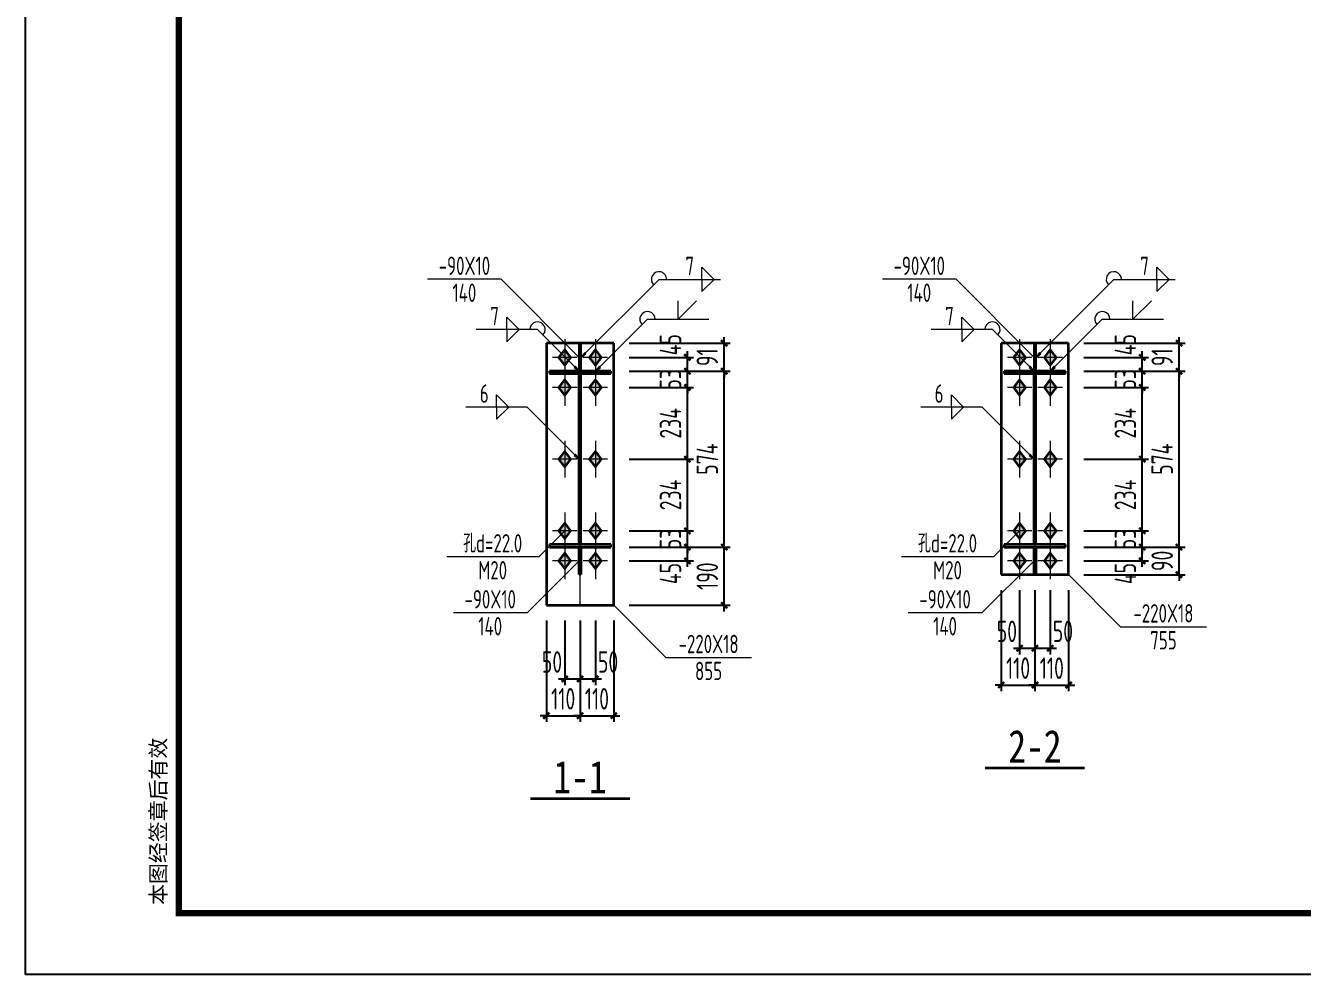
# Model space of a CAD drawing. Extents: x 899043 to 2598688, y -137197 to 211789.
# Drawn here: x 2015292 to 2046530, y 3985 to 27205 of the extents above; entities that cross this region are included whole.
import ezdxf
from ezdxf.enums import TextEntityAlignment as Align

# ---------------------------------------------------------------- set-up
doc = ezdxf.new("R2010")
doc.units = 0
doc.header["$LTSCALE"] = 1500
doc.header["$MEASUREMENT"] = 0
doc.linetypes.add('线型6', pattern=[8.75, 5, -1.25, 1.25, -1.25])
doc.layers.add('00-tk', color=151, linetype='Continuous')
doc.layers.add('PUB_TEXT', color=7, linetype='Continuous')
for name, color, linetype, lineweight in [('10', 7, 'Continuous', 35), ('20', 2, 'Continuous', 35), ('尺寸标注', 9, 'Continuous', 18), ('焊缝标注', 9, 'Continuous', 18), ('螺栓孔标注', 9, 'Continuous', 18), ('钢板标注', 9, 'Continuous', 18)]:
    doc.layers.add(name, color=color, linetype=linetype, lineweight=lineweight)
doc.styles.add('DS6HT', font='simhei.ttf', dxfattribs={"width": 0.8})
doc.styles.add('TSSD_Dimension', font='Tssdeng.shx', dxfattribs={"width": 0.7, "bigfont": 'hztxt.shx'})
doc.styles.add('仿宋体', font='', dxfattribs={"width": 0.8})
doc.styles.get('仿宋体').set_extended_font_data('SimSun')
doc.dimstyles.new('TSSD_150_150', dxfattribs={"dimtxt": 525, "dimasz": 150, "dimexe": 150, "dimexo": 375, "dimgap": 150, "dimtad": 1, "dimdec": 0, "dimzin": 0, "dimdsep": 46, "dimtxsty": 'TSSD_Dimension', "dimblk": 'ARCHTICK', "dimblk1": 'ARCHTICK', "dimblk2": 'ARCHTICK', "dimcen": 0, "dimdle": 150, "dimclrt": 7, "dimadec": 0, "dimazin": 0, "dimtfac": 1, "dimtdec": 0, "dimtix": 1, "dimtmove": 2, "dimatfit": 3, "dimfxl": 0, "dimtolj": 1, "dimtzin": 0, "dimarcsym": 0})

# ---------------------------------------------------------------- blocks, each defined once
blk = doc.blocks.new('_ArchTick')
at = {"color": 0, "linetype": 'ByBlock', "const_width": 0.4}
blk.add_lwpolyline([(-0.5, -0.5), (0.5, 0.5)], dxfattribs=at)
blk = doc.blocks.new('*D672')
at = {"layer": 'Defpoints', "color": 0, "linetype": 'Continuous'}
for p in [(2029683, 19085), (2031483, 19085), (2029683, 18747)]:
    blk.add_point(p, dxfattribs=at)
at = {"layer": '尺寸标注', "color": 0, "linetype": 'Continuous', "lineweight": -2}
for p, q in [((2030058, 19085), (2031633, 19085)), ((2031483, 18597), (2031483, 19235)), ((2030058, 18747), (2031633, 18747))]:
    blk.add_line(p, q, dxfattribs=at)
at = {"layer": '尺寸标注', "color": 0, "linetype": 'Continuous', "lineweight": -2, "xscale": 150, "yscale": 150, "zscale": 150}
for p, rotation in [((2031483, 19085), 90), ((2031483, 18747), 270)]:
    blk.add_blockref('_ArchTick', p, dxfattribs=dict(at, rotation=rotation))
at = {"layer": '尺寸标注', "color": 7, "linetype": 'Continuous', "lineweight": 18, "insert": (2031070, 19395), "char_height": 525, "attachment_point": 5, "rotation": 90, "style": 'TSSD_Dimension'}
blk.add_mtext('\\A1;45', dxfattribs=at)
blk = doc.blocks.new('*D673')
at = {"layer": 'Defpoints', "color": 0, "linetype": 'Continuous'}
for p in [(2029683, 18747), (2031483, 18747), (2029683, 18350)]:
    blk.add_point(p, dxfattribs=at)
at = {"layer": '尺寸标注', "color": 0, "linetype": 'Continuous', "lineweight": -2}
for p, q in [((2030058, 18747), (2031633, 18747)), ((2031483, 18747), (2031483, 18897)), ((2031483, 18350), (2031483, 18747)), ((2030058, 18350), (2031633, 18350)), ((2031483, 18350), (2031483, 18200))]:
    blk.add_line(p, q, dxfattribs=at)
at = {"layer": '尺寸标注', "color": 0, "linetype": 'Continuous', "lineweight": -2, "xscale": 150, "yscale": 150, "zscale": 150}
for p, rotation in [((2031483, 18747), 270), ((2031483, 18350), 90)]:
    blk.add_blockref('_ArchTick', p, dxfattribs=dict(at, rotation=rotation))
at = {"layer": '尺寸标注', "color": 7, "linetype": 'Continuous', "lineweight": 18, "insert": (2031070, 18549), "char_height": 525, "attachment_point": 5, "rotation": 90, "style": 'TSSD_Dimension'}
blk.add_mtext('\\A1;53', dxfattribs=at)
blk = doc.blocks.new('*D674')
at = {"layer": 'Defpoints', "color": 0, "linetype": 'Continuous'}
for p in [(2029683, 14443), (2031483, 14443), (2029683, 14106)]:
    blk.add_point(p, dxfattribs=at)
at = {"layer": '尺寸标注', "color": 0, "linetype": 'Continuous', "lineweight": -2}
for p, q in [((2030058, 14443), (2031633, 14443)), ((2031483, 13956), (2031483, 14593)), ((2030058, 14106), (2031633, 14106))]:
    blk.add_line(p, q, dxfattribs=at)
at = {"layer": '尺寸标注', "color": 0, "linetype": 'Continuous', "lineweight": -2, "xscale": 150, "yscale": 150, "zscale": 150}
for p, rotation in [((2031483, 14443), 90), ((2031483, 14106), 270)]:
    blk.add_blockref('_ArchTick', p, dxfattribs=dict(at, rotation=rotation))
at = {"layer": '尺寸标注', "color": 7, "linetype": 'Continuous', "lineweight": 18, "insert": (2031070, 13796), "char_height": 525, "attachment_point": 5, "rotation": 90, "style": 'TSSD_Dimension'}
blk.add_mtext('\\A1;45', dxfattribs=at)
blk = doc.blocks.new('*D675')
at = {"layer": 'Defpoints', "color": 0, "linetype": 'Continuous'}
for p in [(2029683, 14841), (2031483, 14841), (2029683, 14443)]:
    blk.add_point(p, dxfattribs=at)
at = {"layer": '尺寸标注', "color": 0, "linetype": 'Continuous', "lineweight": -2}
for p, q in [((2030058, 14841), (2031633, 14841)), ((2031483, 14841), (2031483, 14991)), ((2031483, 14443), (2031483, 14841)), ((2030058, 14443), (2031633, 14443)), ((2031483, 14443), (2031483, 14293))]:
    blk.add_line(p, q, dxfattribs=at)
at = {"layer": '尺寸标注', "color": 0, "linetype": 'Continuous', "lineweight": -2, "xscale": 150, "yscale": 150, "zscale": 150}
for p, rotation in [((2031483, 14841), 270), ((2031483, 14443), 90)]:
    blk.add_blockref('_ArchTick', p, dxfattribs=dict(at, rotation=rotation))
at = {"layer": '尺寸标注', "color": 7, "linetype": 'Continuous', "lineweight": 18, "insert": (2031070, 14642), "char_height": 525, "attachment_point": 5, "rotation": 90, "style": 'TSSD_Dimension'}
blk.add_mtext('\\A1;53', dxfattribs=at)
blk = doc.blocks.new('*D676')
at = {"layer": 'Defpoints', "color": 0, "linetype": 'Continuous'}
for p in [(2029683, 18350), (2031483, 18350), (2029683, 16595)]:
    blk.add_point(p, dxfattribs=at)
at = {"layer": '尺寸标注', "color": 0, "linetype": 'Continuous', "lineweight": -2}
for p, q in [((2031483, 16445), (2031483, 18500)), ((2030058, 18350), (2031633, 18350)), ((2030058, 16595), (2031633, 16595))]:
    blk.add_line(p, q, dxfattribs=at)
at = {"layer": '尺寸标注', "color": 0, "linetype": 'Continuous', "lineweight": -2, "xscale": 150, "yscale": 150, "zscale": 150}
for p, rotation in [((2031483, 18350), 90), ((2031483, 16595), 270)]:
    blk.add_blockref('_ArchTick', p, dxfattribs=dict(at, rotation=rotation))
at = {"layer": '尺寸标注', "color": 7, "linetype": 'Continuous', "lineweight": 18, "insert": (2031070, 17472), "char_height": 525, "attachment_point": 5, "rotation": 90, "style": 'TSSD_Dimension'}
blk.add_mtext('\\A1;234', dxfattribs=at)
blk = doc.blocks.new('*D677')
at = {"layer": 'Defpoints', "color": 0, "linetype": 'Continuous'}
for p in [(2029683, 16595), (2031483, 16595), (2029683, 14841)]:
    blk.add_point(p, dxfattribs=at)
at = {"layer": '尺寸标注', "color": 0, "linetype": 'Continuous', "lineweight": -2}
for p, q in [((2030058, 16595), (2031633, 16595)), ((2031483, 14691), (2031483, 16745)), ((2030058, 14841), (2031633, 14841))]:
    blk.add_line(p, q, dxfattribs=at)
at = {"layer": '尺寸标注', "color": 0, "linetype": 'Continuous', "lineweight": -2, "xscale": 150, "yscale": 150, "zscale": 150}
for p, rotation in [((2031483, 16595), 90), ((2031483, 14841), 270)]:
    blk.add_blockref('_ArchTick', p, dxfattribs=dict(at, rotation=rotation))
at = {"layer": '尺寸标注', "color": 7, "linetype": 'Continuous', "lineweight": 18, "insert": (2031070, 15718), "char_height": 525, "attachment_point": 5, "rotation": 90, "style": 'TSSD_Dimension'}
blk.add_mtext('\\A1;234', dxfattribs=at)
blk = doc.blocks.new('*D678')
at = {"layer": 'Defpoints', "color": 0, "linetype": 'Continuous'}
for p in [(2028483, 13018), (2028858, 13018), (2028858, 11218)]:
    blk.add_point(p, dxfattribs=at)
at = {"layer": '尺寸标注', "color": 0, "linetype": 'Continuous', "lineweight": -2}
for p, q in [((2028483, 12643), (2028483, 11068)), ((2028858, 12643), (2028858, 11068)), ((2028333, 11218), (2029008, 11218))]:
    blk.add_line(p, q, dxfattribs=at)
at = {"layer": '尺寸标注', "color": 0, "linetype": 'Continuous', "lineweight": -2, "xscale": 150, "yscale": 150, "zscale": 150, "rotation": 180}
blk.add_blockref('_ArchTick', (2028483, 11218), dxfattribs=at)
at = {"layer": '尺寸标注', "color": 0, "linetype": 'Continuous', "lineweight": -2, "xscale": 150, "yscale": 150, "zscale": 150}
blk.add_blockref('_ArchTick', (2028858, 11218), dxfattribs=at)
at = {"layer": '尺寸标注', "color": 7, "linetype": 'Continuous', "lineweight": 18, "insert": (2028172, 11631), "char_height": 525, "attachment_point": 5, "style": 'TSSD_Dimension'}
blk.add_mtext('\\A1;50', dxfattribs=at)
blk = doc.blocks.new('*D679')
at = {"layer": 'Defpoints', "color": 0, "linetype": 'Continuous'}
for p in [(2028858, 13018), (2029233, 13018), (2029233, 11218)]:
    blk.add_point(p, dxfattribs=at)
at = {"layer": '尺寸标注', "color": 0, "linetype": 'Continuous', "lineweight": -2}
for p, q in [((2028858, 12643), (2028858, 11068)), ((2029233, 12643), (2029233, 11068)), ((2028708, 11218), (2029383, 11218))]:
    blk.add_line(p, q, dxfattribs=at)
at = {"layer": '尺寸标注', "color": 0, "linetype": 'Continuous', "lineweight": -2, "xscale": 150, "yscale": 150, "zscale": 150, "rotation": 180}
blk.add_blockref('_ArchTick', (2028858, 11218), dxfattribs=at)
at = {"layer": '尺寸标注', "color": 0, "linetype": 'Continuous', "lineweight": -2, "xscale": 150, "yscale": 150, "zscale": 150}
blk.add_blockref('_ArchTick', (2029233, 11218), dxfattribs=at)
at = {"layer": '尺寸标注', "color": 7, "linetype": 'Continuous', "lineweight": 18, "insert": (2029543, 11631), "char_height": 525, "attachment_point": 5, "style": 'TSSD_Dimension'}
blk.add_mtext('\\A1;50', dxfattribs=at)
blk = doc.blocks.new('*D680')
at = {"layer": 'Defpoints', "color": 0, "linetype": 'Continuous'}
for p in [(2028033, 13018), (2028858, 13018), (2028858, 10318)]:
    blk.add_point(p, dxfattribs=at)
at = {"layer": '尺寸标注', "color": 0, "linetype": 'Continuous', "lineweight": -2}
for p, q in [((2028033, 12643), (2028033, 10168)), ((2028858, 12643), (2028858, 10168)), ((2028033, 10318), (2027883, 10318)), ((2028033, 10318), (2028858, 10318)), ((2028858, 10318), (2029008, 10318))]:
    blk.add_line(p, q, dxfattribs=at)
at = {"layer": '尺寸标注', "color": 0, "linetype": 'Continuous', "lineweight": -2, "xscale": 150, "yscale": 150, "zscale": 150}
blk.add_blockref('_ArchTick', (2028033, 10318), dxfattribs=at)
at = {"layer": '尺寸标注', "color": 0, "linetype": 'Continuous', "lineweight": -2, "xscale": 150, "yscale": 150, "zscale": 150, "rotation": 180}
blk.add_blockref('_ArchTick', (2028858, 10318), dxfattribs=at)
at = {"layer": '尺寸标注', "color": 7, "linetype": 'Continuous', "lineweight": 18, "insert": (2028445, 10731), "char_height": 525, "attachment_point": 5, "style": 'TSSD_Dimension'}
blk.add_mtext('\\A1;110', dxfattribs=at)
blk = doc.blocks.new('*D681')
at = {"layer": 'Defpoints', "color": 0, "linetype": 'Continuous'}
for p in [(2028858, 13018), (2029683, 13018), (2029683, 10318)]:
    blk.add_point(p, dxfattribs=at)
at = {"layer": '尺寸标注', "color": 0, "linetype": 'Continuous', "lineweight": -2}
for p, q in [((2028858, 12643), (2028858, 10168)), ((2029683, 12643), (2029683, 10168)), ((2028858, 10318), (2028708, 10318)), ((2028858, 10318), (2029683, 10318)), ((2029683, 10318), (2029833, 10318))]:
    blk.add_line(p, q, dxfattribs=at)
at = {"layer": '尺寸标注', "color": 0, "linetype": 'Continuous', "lineweight": -2, "xscale": 150, "yscale": 150, "zscale": 150}
blk.add_blockref('_ArchTick', (2028858, 10318), dxfattribs=at)
at = {"layer": '尺寸标注', "color": 0, "linetype": 'Continuous', "lineweight": -2, "xscale": 150, "yscale": 150, "zscale": 150, "rotation": 180}
blk.add_blockref('_ArchTick', (2029683, 10318), dxfattribs=at)
at = {"layer": '尺寸标注', "color": 7, "linetype": 'Continuous', "lineweight": 18, "insert": (2029270, 10731), "char_height": 525, "attachment_point": 5, "style": 'TSSD_Dimension'}
blk.add_mtext('\\A1;110', dxfattribs=at)
blk = doc.blocks.new('*D682')
at = {"layer": 'Defpoints', "color": 0, "linetype": 'Continuous'}
for p in [(2029683, 14443), (2032383, 14443), (2029683, 13018)]:
    blk.add_point(p, dxfattribs=at)
at = {"layer": '尺寸标注', "color": 0, "linetype": 'Continuous', "lineweight": -2}
for p, q in [((2030058, 14443), (2032533, 14443)), ((2032383, 12868), (2032383, 14593)), ((2030058, 13018), (2032533, 13018))]:
    blk.add_line(p, q, dxfattribs=at)
at = {"layer": '尺寸标注', "color": 0, "linetype": 'Continuous', "lineweight": -2, "xscale": 150, "yscale": 150, "zscale": 150}
for p, rotation in [((2032383, 14443), 90), ((2032383, 13018), 270)]:
    blk.add_blockref('_ArchTick', p, dxfattribs=dict(at, rotation=rotation))
at = {"layer": '尺寸标注', "color": 7, "linetype": 'Continuous', "lineweight": 18, "insert": (2031970, 13731), "char_height": 525, "attachment_point": 5, "rotation": 90, "style": 'TSSD_Dimension'}
blk.add_mtext('\\A1;190', dxfattribs=at)
blk = doc.blocks.new('*D683')
at = {"layer": 'Defpoints', "color": 0, "linetype": 'Continuous'}
for p in [(2029683, 18747), (2032383, 18747), (2029683, 14443)]:
    blk.add_point(p, dxfattribs=at)
at = {"layer": '尺寸标注', "color": 0, "linetype": 'Continuous', "lineweight": -2}
for p, q in [((2030058, 18747), (2032533, 18747)), ((2032383, 14293), (2032383, 18897)), ((2030058, 14443), (2032533, 14443))]:
    blk.add_line(p, q, dxfattribs=at)
at = {"layer": '尺寸标注', "color": 0, "linetype": 'Continuous', "lineweight": -2, "xscale": 150, "yscale": 150, "zscale": 150}
for p, rotation in [((2032383, 18747), 90), ((2032383, 14443), 270)]:
    blk.add_blockref('_ArchTick', p, dxfattribs=dict(at, rotation=rotation))
at = {"layer": '尺寸标注', "color": 7, "linetype": 'Continuous', "lineweight": 18, "insert": (2031970, 16595), "char_height": 525, "attachment_point": 5, "rotation": 90, "style": 'TSSD_Dimension'}
blk.add_mtext('\\A1;574', dxfattribs=at)
blk = doc.blocks.new('*D684')
at = {"layer": 'Defpoints', "color": 0, "linetype": 'Continuous'}
for p in [(2029683, 19431), (2032383, 19431), (2029683, 18747)]:
    blk.add_point(p, dxfattribs=at)
at = {"layer": '尺寸标注', "color": 0, "linetype": 'Continuous', "lineweight": -2}
for p, q in [((2030058, 19431), (2032533, 19431)), ((2032383, 19431), (2032383, 19581)), ((2032383, 18747), (2032383, 19431)), ((2030058, 18747), (2032533, 18747)), ((2032383, 18747), (2032383, 18597))]:
    blk.add_line(p, q, dxfattribs=at)
at = {"layer": '尺寸标注', "color": 0, "linetype": 'Continuous', "lineweight": -2, "xscale": 150, "yscale": 150, "zscale": 150}
for p, rotation in [((2032383, 19431), 270), ((2032383, 18747), 90)]:
    blk.add_blockref('_ArchTick', p, dxfattribs=dict(at, rotation=rotation))
at = {"layer": '尺寸标注', "color": 7, "linetype": 'Continuous', "lineweight": 18, "insert": (2031970, 19089), "char_height": 525, "attachment_point": 5, "rotation": 90, "style": 'TSSD_Dimension'}
blk.add_mtext('\\A1;91', dxfattribs=at)
blk = doc.blocks.new('*D685')
at = {"layer": 'Defpoints', "color": 0, "linetype": 'Continuous'}
for p in [(2040810, 19085), (2042610, 19085), (2040810, 18747)]:
    blk.add_point(p, dxfattribs=at)
at = {"layer": '尺寸标注', "color": 0, "linetype": 'Continuous', "lineweight": -2}
for p, q in [((2041185, 19085), (2042760, 19085)), ((2042610, 18597), (2042610, 19235)), ((2041185, 18747), (2042760, 18747))]:
    blk.add_line(p, q, dxfattribs=at)
at = {"layer": '尺寸标注', "color": 0, "linetype": 'Continuous', "lineweight": -2, "xscale": 150, "yscale": 150, "zscale": 150}
for p, rotation in [((2042610, 19085), 90), ((2042610, 18747), 270)]:
    blk.add_blockref('_ArchTick', p, dxfattribs=dict(at, rotation=rotation))
at = {"layer": '尺寸标注', "color": 7, "linetype": 'Continuous', "lineweight": 18, "insert": (2042198, 19395), "char_height": 525, "attachment_point": 5, "rotation": 90, "style": 'TSSD_Dimension'}
blk.add_mtext('\\A1;45', dxfattribs=at)
blk = doc.blocks.new('*D686')
at = {"layer": 'Defpoints', "color": 0, "linetype": 'Continuous'}
for p in [(2040810, 18747), (2042610, 18747), (2040810, 18350)]:
    blk.add_point(p, dxfattribs=at)
at = {"layer": '尺寸标注', "color": 0, "linetype": 'Continuous', "lineweight": -2}
for p, q in [((2041185, 18747), (2042760, 18747)), ((2042610, 18747), (2042610, 18897)), ((2042610, 18350), (2042610, 18747)), ((2041185, 18350), (2042760, 18350)), ((2042610, 18350), (2042610, 18200))]:
    blk.add_line(p, q, dxfattribs=at)
at = {"layer": '尺寸标注', "color": 0, "linetype": 'Continuous', "lineweight": -2, "xscale": 150, "yscale": 150, "zscale": 150}
for p, rotation in [((2042610, 18747), 270), ((2042610, 18350), 90)]:
    blk.add_blockref('_ArchTick', p, dxfattribs=dict(at, rotation=rotation))
at = {"layer": '尺寸标注', "color": 7, "linetype": 'Continuous', "lineweight": 18, "insert": (2042198, 18549), "char_height": 525, "attachment_point": 5, "rotation": 90, "style": 'TSSD_Dimension'}
blk.add_mtext('\\A1;53', dxfattribs=at)
blk = doc.blocks.new('*D687')
at = {"layer": 'Defpoints', "color": 0, "linetype": 'Continuous'}
for p in [(2040810, 14443), (2042610, 14443), (2040810, 14106)]:
    blk.add_point(p, dxfattribs=at)
at = {"layer": '尺寸标注', "color": 0, "linetype": 'Continuous', "lineweight": -2}
for p, q in [((2041185, 14443), (2042760, 14443)), ((2042610, 13956), (2042610, 14593)), ((2041185, 14106), (2042760, 14106))]:
    blk.add_line(p, q, dxfattribs=at)
at = {"layer": '尺寸标注', "color": 0, "linetype": 'Continuous', "lineweight": -2, "xscale": 150, "yscale": 150, "zscale": 150}
for p, rotation in [((2042610, 14443), 90), ((2042610, 14106), 270)]:
    blk.add_blockref('_ArchTick', p, dxfattribs=dict(at, rotation=rotation))
at = {"layer": '尺寸标注', "color": 7, "linetype": 'Continuous', "lineweight": 18, "insert": (2042198, 13796), "char_height": 525, "attachment_point": 5, "rotation": 90, "style": 'TSSD_Dimension'}
blk.add_mtext('\\A1;45', dxfattribs=at)
blk = doc.blocks.new('*D688')
at = {"layer": 'Defpoints', "color": 0, "linetype": 'Continuous'}
for p in [(2040810, 14841), (2042610, 14841), (2040810, 14443)]:
    blk.add_point(p, dxfattribs=at)
at = {"layer": '尺寸标注', "color": 0, "linetype": 'Continuous', "lineweight": -2}
for p, q in [((2041185, 14841), (2042760, 14841)), ((2042610, 14841), (2042610, 14991)), ((2042610, 14443), (2042610, 14841)), ((2041185, 14443), (2042760, 14443)), ((2042610, 14443), (2042610, 14293))]:
    blk.add_line(p, q, dxfattribs=at)
at = {"layer": '尺寸标注', "color": 0, "linetype": 'Continuous', "lineweight": -2, "xscale": 150, "yscale": 150, "zscale": 150}
for p, rotation in [((2042610, 14841), 270), ((2042610, 14443), 90)]:
    blk.add_blockref('_ArchTick', p, dxfattribs=dict(at, rotation=rotation))
at = {"layer": '尺寸标注', "color": 7, "linetype": 'Continuous', "lineweight": 18, "insert": (2042198, 14642), "char_height": 525, "attachment_point": 5, "rotation": 90, "style": 'TSSD_Dimension'}
blk.add_mtext('\\A1;53', dxfattribs=at)
blk = doc.blocks.new('*D689')
at = {"layer": 'Defpoints', "color": 0, "linetype": 'Continuous'}
for p in [(2040810, 18350), (2042610, 18350), (2040810, 16595)]:
    blk.add_point(p, dxfattribs=at)
at = {"layer": '尺寸标注', "color": 0, "linetype": 'Continuous', "lineweight": -2}
for p, q in [((2042610, 16445), (2042610, 18500)), ((2041185, 18350), (2042760, 18350)), ((2041185, 16595), (2042760, 16595))]:
    blk.add_line(p, q, dxfattribs=at)
at = {"layer": '尺寸标注', "color": 0, "linetype": 'Continuous', "lineweight": -2, "xscale": 150, "yscale": 150, "zscale": 150}
for p, rotation in [((2042610, 18350), 90), ((2042610, 16595), 270)]:
    blk.add_blockref('_ArchTick', p, dxfattribs=dict(at, rotation=rotation))
at = {"layer": '尺寸标注', "color": 7, "linetype": 'Continuous', "lineweight": 18, "insert": (2042198, 17472), "char_height": 525, "attachment_point": 5, "rotation": 90, "style": 'TSSD_Dimension'}
blk.add_mtext('\\A1;234', dxfattribs=at)
blk = doc.blocks.new('*D690')
at = {"layer": 'Defpoints', "color": 0, "linetype": 'Continuous'}
for p in [(2040810, 16595), (2042610, 16595), (2040810, 14841)]:
    blk.add_point(p, dxfattribs=at)
at = {"layer": '尺寸标注', "color": 0, "linetype": 'Continuous', "lineweight": -2}
for p, q in [((2041185, 16595), (2042760, 16595)), ((2042610, 14691), (2042610, 16745)), ((2041185, 14841), (2042760, 14841))]:
    blk.add_line(p, q, dxfattribs=at)
at = {"layer": '尺寸标注', "color": 0, "linetype": 'Continuous', "lineweight": -2, "xscale": 150, "yscale": 150, "zscale": 150}
for p, rotation in [((2042610, 16595), 90), ((2042610, 14841), 270)]:
    blk.add_blockref('_ArchTick', p, dxfattribs=dict(at, rotation=rotation))
at = {"layer": '尺寸标注', "color": 7, "linetype": 'Continuous', "lineweight": 18, "insert": (2042198, 15718), "char_height": 525, "attachment_point": 5, "rotation": 90, "style": 'TSSD_Dimension'}
blk.add_mtext('\\A1;234', dxfattribs=at)
blk = doc.blocks.new('*D691')
at = {"layer": 'Defpoints', "color": 0, "linetype": 'Continuous'}
for p in [(2039610, 13768), (2039985, 13768), (2039985, 11968)]:
    blk.add_point(p, dxfattribs=at)
at = {"layer": '尺寸标注', "color": 0, "linetype": 'Continuous', "lineweight": -2}
for p, q in [((2039610, 13393), (2039610, 11818)), ((2039985, 13393), (2039985, 11818)), ((2039460, 11968), (2040135, 11968))]:
    blk.add_line(p, q, dxfattribs=at)
at = {"layer": '尺寸标注', "color": 0, "linetype": 'Continuous', "lineweight": -2, "xscale": 150, "yscale": 150, "zscale": 150, "rotation": 180}
blk.add_blockref('_ArchTick', (2039610, 11968), dxfattribs=at)
at = {"layer": '尺寸标注', "color": 0, "linetype": 'Continuous', "lineweight": -2, "xscale": 150, "yscale": 150, "zscale": 150}
blk.add_blockref('_ArchTick', (2039985, 11968), dxfattribs=at)
at = {"layer": '尺寸标注', "color": 7, "linetype": 'Continuous', "lineweight": 18, "insert": (2039300, 12381), "char_height": 525, "attachment_point": 5, "style": 'TSSD_Dimension'}
blk.add_mtext('\\A1;50', dxfattribs=at)
blk = doc.blocks.new('*D692')
at = {"layer": 'Defpoints', "color": 0, "linetype": 'Continuous'}
for p in [(2039985, 13768), (2040360, 13768), (2040360, 11968)]:
    blk.add_point(p, dxfattribs=at)
at = {"layer": '尺寸标注', "color": 0, "linetype": 'Continuous', "lineweight": -2}
for p, q in [((2039985, 13393), (2039985, 11818)), ((2040360, 13393), (2040360, 11818)), ((2039835, 11968), (2040510, 11968))]:
    blk.add_line(p, q, dxfattribs=at)
at = {"layer": '尺寸标注', "color": 0, "linetype": 'Continuous', "lineweight": -2, "xscale": 150, "yscale": 150, "zscale": 150, "rotation": 180}
blk.add_blockref('_ArchTick', (2039985, 11968), dxfattribs=at)
at = {"layer": '尺寸标注', "color": 0, "linetype": 'Continuous', "lineweight": -2, "xscale": 150, "yscale": 150, "zscale": 150}
blk.add_blockref('_ArchTick', (2040360, 11968), dxfattribs=at)
at = {"layer": '尺寸标注', "color": 7, "linetype": 'Continuous', "lineweight": 18, "insert": (2040670, 12381), "char_height": 525, "attachment_point": 5, "style": 'TSSD_Dimension'}
blk.add_mtext('\\A1;50', dxfattribs=at)
blk = doc.blocks.new('*D693')
at = {"layer": 'Defpoints', "color": 0, "linetype": 'Continuous'}
for p in [(2039160, 13768), (2039985, 13768), (2039985, 11068)]:
    blk.add_point(p, dxfattribs=at)
at = {"layer": '尺寸标注', "color": 0, "linetype": 'Continuous', "lineweight": -2}
for p, q in [((2039160, 13393), (2039160, 10918)), ((2039985, 13393), (2039985, 10918)), ((2039160, 11068), (2039010, 11068)), ((2039160, 11068), (2039985, 11068)), ((2039985, 11068), (2040135, 11068))]:
    blk.add_line(p, q, dxfattribs=at)
at = {"layer": '尺寸标注', "color": 0, "linetype": 'Continuous', "lineweight": -2, "xscale": 150, "yscale": 150, "zscale": 150}
blk.add_blockref('_ArchTick', (2039160, 11068), dxfattribs=at)
at = {"layer": '尺寸标注', "color": 0, "linetype": 'Continuous', "lineweight": -2, "xscale": 150, "yscale": 150, "zscale": 150, "rotation": 180}
blk.add_blockref('_ArchTick', (2039985, 11068), dxfattribs=at)
at = {"layer": '尺寸标注', "color": 7, "linetype": 'Continuous', "lineweight": 18, "insert": (2039573, 11481), "char_height": 525, "attachment_point": 5, "style": 'TSSD_Dimension'}
blk.add_mtext('\\A1;110', dxfattribs=at)
blk = doc.blocks.new('*D694')
at = {"layer": 'Defpoints', "color": 0, "linetype": 'Continuous'}
for p in [(2039985, 13768), (2040810, 13768), (2040810, 11068)]:
    blk.add_point(p, dxfattribs=at)
at = {"layer": '尺寸标注', "color": 0, "linetype": 'Continuous', "lineweight": -2}
for p, q in [((2039985, 13393), (2039985, 10918)), ((2040810, 13393), (2040810, 10918)), ((2039985, 11068), (2039835, 11068)), ((2039985, 11068), (2040810, 11068)), ((2040810, 11068), (2040960, 11068))]:
    blk.add_line(p, q, dxfattribs=at)
at = {"layer": '尺寸标注', "color": 0, "linetype": 'Continuous', "lineweight": -2, "xscale": 150, "yscale": 150, "zscale": 150}
blk.add_blockref('_ArchTick', (2039985, 11068), dxfattribs=at)
at = {"layer": '尺寸标注', "color": 0, "linetype": 'Continuous', "lineweight": -2, "xscale": 150, "yscale": 150, "zscale": 150, "rotation": 180}
blk.add_blockref('_ArchTick', (2040810, 11068), dxfattribs=at)
at = {"layer": '尺寸标注', "color": 7, "linetype": 'Continuous', "lineweight": 18, "insert": (2040398, 11481), "char_height": 525, "attachment_point": 5, "style": 'TSSD_Dimension'}
blk.add_mtext('\\A1;110', dxfattribs=at)
blk = doc.blocks.new('*D695')
at = {"layer": 'Defpoints', "color": 0, "linetype": 'Continuous'}
for p in [(2040810, 14443), (2043510, 14443), (2040810, 13768)]:
    blk.add_point(p, dxfattribs=at)
at = {"layer": '尺寸标注', "color": 0, "linetype": 'Continuous', "lineweight": -2}
for p, q in [((2041185, 14443), (2043660, 14443)), ((2043510, 14443), (2043510, 14593)), ((2043510, 13768), (2043510, 14443)), ((2041185, 13768), (2043660, 13768)), ((2043510, 13768), (2043510, 13618))]:
    blk.add_line(p, q, dxfattribs=at)
at = {"layer": '尺寸标注', "color": 0, "linetype": 'Continuous', "lineweight": -2, "xscale": 150, "yscale": 150, "zscale": 150}
for p, rotation in [((2043510, 14443), 270), ((2043510, 13768), 90)]:
    blk.add_blockref('_ArchTick', p, dxfattribs=dict(at, rotation=rotation))
at = {"layer": '尺寸标注', "color": 7, "linetype": 'Continuous', "lineweight": 18, "insert": (2043098, 14106), "char_height": 525, "attachment_point": 5, "rotation": 90, "style": 'TSSD_Dimension'}
blk.add_mtext('\\A1;90', dxfattribs=at)
blk = doc.blocks.new('*D696')
at = {"layer": 'Defpoints', "color": 0, "linetype": 'Continuous'}
for p in [(2040810, 18747), (2043510, 18747), (2040810, 14443)]:
    blk.add_point(p, dxfattribs=at)
at = {"layer": '尺寸标注', "color": 0, "linetype": 'Continuous', "lineweight": -2}
for p, q in [((2041185, 18747), (2043660, 18747)), ((2043510, 14293), (2043510, 18897)), ((2041185, 14443), (2043660, 14443))]:
    blk.add_line(p, q, dxfattribs=at)
at = {"layer": '尺寸标注', "color": 0, "linetype": 'Continuous', "lineweight": -2, "xscale": 150, "yscale": 150, "zscale": 150}
for p, rotation in [((2043510, 18747), 90), ((2043510, 14443), 270)]:
    blk.add_blockref('_ArchTick', p, dxfattribs=dict(at, rotation=rotation))
at = {"layer": '尺寸标注', "color": 7, "linetype": 'Continuous', "lineweight": 18, "insert": (2043098, 16595), "char_height": 525, "attachment_point": 5, "rotation": 90, "style": 'TSSD_Dimension'}
blk.add_mtext('\\A1;574', dxfattribs=at)
blk = doc.blocks.new('*D697')
at = {"layer": 'Defpoints', "color": 0, "linetype": 'Continuous'}
for p in [(2040810, 19431), (2043510, 19431), (2040810, 18747)]:
    blk.add_point(p, dxfattribs=at)
at = {"layer": '尺寸标注', "color": 0, "linetype": 'Continuous', "lineweight": -2}
for p, q in [((2041185, 19431), (2043660, 19431)), ((2043510, 19431), (2043510, 19581)), ((2043510, 18747), (2043510, 19431)), ((2041185, 18747), (2043660, 18747)), ((2043510, 18747), (2043510, 18597))]:
    blk.add_line(p, q, dxfattribs=at)
at = {"layer": '尺寸标注', "color": 0, "linetype": 'Continuous', "lineweight": -2, "xscale": 150, "yscale": 150, "zscale": 150}
for p, rotation in [((2043510, 19431), 270), ((2043510, 18747), 90)]:
    blk.add_blockref('_ArchTick', p, dxfattribs=dict(at, rotation=rotation))
at = {"layer": '尺寸标注', "color": 7, "linetype": 'Continuous', "lineweight": 18, "insert": (2043098, 19089), "char_height": 525, "attachment_point": 5, "rotation": 90, "style": 'TSSD_Dimension'}
blk.add_mtext('\\A1;91', dxfattribs=at)
blk = doc.blocks.new('A$C16496DF1')
at = {"layer": '00-tk'}
for p, q in [((0, 0), (0, 126150)), ((3750, 1500), (3750, 124650)), ((176850, 1500), (3750, 1500))]:
    blk.add_line(p, q, dxfattribs=at)
at = {"layer": '00-tk', "linetype": 'Continuous'}
blk.add_line((178350, 0), (0, 0), dxfattribs=at)
at = {"layer": '00-tk', "const_width": 150}
blk.add_lwpolyline([(3750, 124650), (176850, 124650), (176850, 1500), (3750, 1500)], close=True, dxfattribs=at)
at = {"layer": '00-tk', "style": 'DS6HT'}
blk.add_text('本图经签章后有效', height=375, rotation=90, dxfattribs=at).set_placement((3434, 1702))

msp = doc.modelspace()

# ---------------------------------------------------------------- hatches: boundary and pattern name
at = {"layer": '10'}
for points in [[(2028482.7, 19279.8), (2028332.7, 19084.8), (2028482.7, 18889.8), (2028632.7, 19084.8)], [(2029232.7, 19279.8), (2029082.7, 19084.8), (2029232.7, 18889.8), (2029382.7, 19084.8)], [(2039610.1, 19279.8), (2039460.1, 19084.8), (2039610.1, 18889.8), (2039760.1, 19084.8)], [(2040360.1, 19279.8), (2040210.1, 19084.8), (2040360.1, 18889.8), (2040510.1, 19084.8)], [(2028482.7, 18544.8), (2028332.7, 18349.8), (2028482.7, 18154.8), (2028632.7, 18349.8)], [(2029232.7, 18544.8), (2029082.7, 18349.8), (2029232.7, 18154.8), (2029382.7, 18349.8)], [(2039610.1, 18544.8), (2039460.1, 18349.8), (2039610.1, 18154.8), (2039760.1, 18349.8)], [(2040360.1, 18544.8), (2040210.1, 18349.8), (2040360.1, 18154.8), (2040510.1, 18349.8)], [(2028482.7, 16789.8), (2028332.7, 16594.8), (2028482.7, 16399.8), (2028632.7, 16594.8)], [(2029232.7, 16789.8), (2029082.7, 16594.8), (2029232.7, 16399.8), (2029382.7, 16594.8)], [(2039610.1, 16789.8), (2039460.1, 16594.8), (2039610.1, 16399.8), (2039760.1, 16594.8)], [(2040360.1, 16789.8), (2040210.1, 16594.8), (2040360.1, 16399.8), (2040510.1, 16594.8)], [(2028482.7, 15036), (2028332.7, 14841), (2028482.7, 14646), (2028632.7, 14841)], [(2029232.7, 15036), (2029082.7, 14841), (2029232.7, 14646), (2029382.7, 14841)], [(2039610.1, 15036), (2039460.1, 14841), (2039610.1, 14646), (2039760.1, 14841)], [(2040360.1, 15036), (2040210.1, 14841), (2040360.1, 14646), (2040510.1, 14841)], [(2028482.7, 14301), (2028332.7, 14106), (2028482.7, 13911), (2028632.7, 14106)], [(2029232.7, 14301), (2029082.7, 14106), (2029232.7, 13911), (2029382.7, 14106)], [(2039610.1, 14301), (2039460.1, 14106), (2039610.1, 13911), (2039760.1, 14106)], [(2040360.1, 14301), (2040210.1, 14106), (2040360.1, 13911), (2040510.1, 14106)]]:
    msp.add_hatch(color=1, dxfattribs=at).paths.add_polyline_path(points)
at = {"layer": '焊缝标注'}
for points in [[(2028880.2, 19084.8), (2029002.2, 19174.9), (2028970.4, 19206.7)], [(2040007.6, 19084.8), (2040129.6, 19174.9), (2040097.8, 19206.7)], [(2028835.2, 18747.3), (2028745.2, 18869.3), (2028713.3, 18837.6)], [(2029232.7, 18747.3), (2029354.7, 18837.4), (2029322.9, 18869.2)], [(2039962.6, 18747.3), (2039872.6, 18869.3), (2039840.7, 18837.6)], [(2040360.1, 18747.3), (2040482.1, 18837.4), (2040450.3, 18869.2)], [(2028835.2, 16595.4), (2028745.2, 16717.4), (2028713.3, 16685.7)], [(2039962.6, 16595.4), (2039872.6, 16717.4), (2039840.7, 16685.7)]]:
    msp.add_hatch(color=256, dxfattribs=at).paths.add_polyline_path(points)

# ---------------------------------------------------------------- linework, layer by layer
at = {"layer": '10', "color": 9, "lineweight": 18, "ltscale": 2}
for p, q in [((2028482.7, 19534.8), (2028482.7, 18634.8)), ((2029232.7, 19534.8), (2029232.7, 18634.8)), ((2039610.1, 19534.8), (2039610.1, 18634.8)), ((2040360.1, 19534.8), (2040360.1, 18634.8)), ((2028782.7, 19084.8), (2028182.7, 19084.8)), ((2029532.7, 19084.8), (2028932.7, 19084.8)), ((2039910.1, 19084.8), (2039310.1, 19084.8)), ((2040660.1, 19084.8), (2040060.1, 19084.8)), ((2028482.7, 18799.8), (2028482.7, 17899.8)), ((2029232.7, 18799.8), (2029232.7, 17899.8)), ((2039610.1, 18799.8), (2039610.1, 17899.8)), ((2040360.1, 18799.8), (2040360.1, 17899.8)), ((2028782.7, 18349.8), (2028182.7, 18349.8)), ((2029532.7, 18349.8), (2028932.7, 18349.8)), ((2039910.1, 18349.8), (2039310.1, 18349.8)), ((2040660.1, 18349.8), (2040060.1, 18349.8)), ((2028482.7, 17044.8), (2028482.7, 16144.8)), ((2029232.7, 17044.8), (2029232.7, 16144.8)), ((2039610.1, 17044.8), (2039610.1, 16144.8)), ((2040360.1, 17044.8), (2040360.1, 16144.8)), ((2028782.7, 16594.8), (2028182.7, 16594.8)), ((2029532.7, 16594.8), (2028932.7, 16594.8)), ((2039910.1, 16594.8), (2039310.1, 16594.8)), ((2040660.1, 16594.8), (2040060.1, 16594.8)), ((2028482.7, 15291), (2028482.7, 14391)), ((2029232.7, 15291), (2029232.7, 14391)), ((2039610.1, 15291), (2039610.1, 14391)), ((2040360.1, 15291), (2040360.1, 14391)), ((2028782.7, 14841), (2028182.7, 14841)), ((2029532.7, 14841), (2028932.7, 14841)), ((2039910.1, 14841), (2039310.1, 14841)), ((2040660.1, 14841), (2040060.1, 14841)), ((2028482.7, 14556), (2028482.7, 13656)), ((2029232.7, 14556), (2029232.7, 13656)), ((2039610.1, 14556), (2039610.1, 13656)), ((2040360.1, 14556), (2040360.1, 13656)), ((2028782.7, 14106), (2028182.7, 14106)), ((2029532.7, 14106), (2028932.7, 14106)), ((2039910.1, 14106), (2039310.1, 14106)), ((2040660.1, 14106), (2040060.1, 14106))]:
    msp.add_line(p, q, dxfattribs=at)
at = {"layer": '10', "linetype": '线型6', "lineweight": 18, "ltscale": 2}
for p, q in [((2028857.7, 13003.5), (2028857.7, 19446)), ((2039985.1, 13753.5), (2039985.1, 19446))]:
    msp.add_line(p, q, dxfattribs=at)
at = {"layer": '10', "color": 3, "lineweight": 35, "ltscale": 2}
for p, q in [((2029607.7, 18747.3), (2028107.7, 18747.3)), ((2028107.7, 18747.3), (2028107.7, 18687.3)), ((2029607.7, 18687.3), (2029607.7, 18747.3)), ((2040735.1, 18747.3), (2039235.1, 18747.3)), ((2039235.1, 18747.3), (2039235.1, 18687.3)), ((2040735.1, 18687.3), (2040735.1, 18747.3)), ((2028107.7, 18687.3), (2029607.7, 18687.3)), ((2028835.2, 14503.5), (2028835.2, 18687.3)), ((2028880.2, 14503.5), (2028880.2, 18687.3)), ((2039235.1, 18687.3), (2040735.1, 18687.3)), ((2039962.6, 14503.5), (2039962.6, 18687.3)), ((2040007.6, 14503.5), (2040007.6, 18687.3)), ((2029607.7, 14503.5), (2028107.7, 14503.5)), ((2028107.7, 14503.5), (2028107.7, 14443.5)), ((2028107.7, 14443.5), (2029607.7, 14443.5)), ((2029607.7, 14443.5), (2029607.7, 14503.5)), ((2040735.1, 14503.5), (2039235.1, 14503.5)), ((2039235.1, 14503.5), (2039235.1, 14443.5)), ((2039235.1, 14443.5), (2040735.1, 14443.5)), ((2040735.1, 14443.5), (2040735.1, 14503.5))]:
    msp.add_line(p, q, dxfattribs=at)
at = {"layer": '10', "lineweight": 35, "ltscale": 2}
for p, q in [((2038770.1, 9043.5), (2041200.1, 9043.5)), ((2027642.7, 8293.5), (2030072.7, 8293.5))]:
    msp.add_line(p, q, dxfattribs=at)
at = {"layer": '10', "color": 1, "linetype": 'Continuous'}
for points in [[(2028482.7, 19279.8), (2028332.7, 19084.8), (2028482.7, 18889.8), (2028632.7, 19084.8)], [(2029232.7, 19279.8), (2029082.7, 19084.8), (2029232.7, 18889.8), (2029382.7, 19084.8)], [(2039610.1, 19279.8), (2039460.1, 19084.8), (2039610.1, 18889.8), (2039760.1, 19084.8)], [(2040360.1, 19279.8), (2040210.1, 19084.8), (2040360.1, 18889.8), (2040510.1, 19084.8)], [(2028482.7, 18544.8), (2028332.7, 18349.8), (2028482.7, 18154.8), (2028632.7, 18349.8)], [(2029232.7, 18544.8), (2029082.7, 18349.8), (2029232.7, 18154.8), (2029382.7, 18349.8)], [(2039610.1, 18544.8), (2039460.1, 18349.8), (2039610.1, 18154.8), (2039760.1, 18349.8)], [(2040360.1, 18544.8), (2040210.1, 18349.8), (2040360.1, 18154.8), (2040510.1, 18349.8)], [(2028482.7, 16789.8), (2028332.7, 16594.8), (2028482.7, 16399.8), (2028632.7, 16594.8)], [(2029232.7, 16789.8), (2029082.7, 16594.8), (2029232.7, 16399.8), (2029382.7, 16594.8)], [(2039610.1, 16789.8), (2039460.1, 16594.8), (2039610.1, 16399.8), (2039760.1, 16594.8)], [(2040360.1, 16789.8), (2040210.1, 16594.8), (2040360.1, 16399.8), (2040510.1, 16594.8)], [(2028482.7, 15036), (2028332.7, 14841), (2028482.7, 14646), (2028632.7, 14841)], [(2029232.7, 15036), (2029082.7, 14841), (2029232.7, 14646), (2029382.7, 14841)], [(2039610.1, 15036), (2039460.1, 14841), (2039610.1, 14646), (2039760.1, 14841)], [(2040360.1, 15036), (2040210.1, 14841), (2040360.1, 14646), (2040510.1, 14841)], [(2028482.7, 14301), (2028332.7, 14106), (2028482.7, 13911), (2028632.7, 14106)], [(2029232.7, 14301), (2029082.7, 14106), (2029232.7, 13911), (2029382.7, 14106)], [(2039610.1, 14301), (2039460.1, 14106), (2039610.1, 13911), (2039760.1, 14106)], [(2040360.1, 14301), (2040210.1, 14106), (2040360.1, 13911), (2040510.1, 14106)]]:
    msp.add_lwpolyline(points, close=True, dxfattribs=at)
at = {"layer": '20', "lineweight": 35, "ltscale": 2}
for p, q in [((2029682.7, 19431), (2028032.7, 19431)), ((2028032.7, 19431), (2028032.7, 13018.5)), ((2028880.2, 19422.3), (2028835.2, 19422.3)), ((2028835.2, 19422.3), (2028835.2, 18747.3)), ((2028880.2, 18747.3), (2028880.2, 19422.3)), ((2029682.7, 13018.5), (2029682.7, 19431)), ((2040810.1, 19431), (2039160.1, 19431)), ((2039160.1, 19431), (2039160.1, 13768.5)), ((2040007.6, 19422.3), (2039962.6, 19422.3)), ((2039962.6, 19422.3), (2039962.6, 18747.3)), ((2040007.6, 18747.3), (2040007.6, 19422.3)), ((2040810.1, 13768.5), (2040810.1, 19431)), ((2028835.2, 18747.3), (2028880.2, 18747.3)), ((2039962.6, 18747.3), (2040007.6, 18747.3)), ((2028835.2, 14443.5), (2028880.2, 14443.5)), ((2028835.2, 13768.5), (2028835.2, 14443.5)), ((2028880.2, 14443.5), (2028880.2, 13768.5)), ((2039962.6, 14443.5), (2040007.6, 14443.5)), ((2039962.6, 13768.5), (2039962.6, 14443.5)), ((2040007.6, 14443.5), (2040007.6, 13768.5)), ((2028880.2, 13768.5), (2028835.2, 13768.5)), ((2039160.1, 13768.5), (2040810.1, 13768.5)), ((2040007.6, 13768.5), (2039962.6, 13768.5)), ((2028032.7, 13018.5), (2029682.7, 13018.5))]:
    msp.add_line(p, q, dxfattribs=at)
at = {"layer": '焊缝标注', "lineweight": 18, "ltscale": 2}
for p, q in [((2031840.1, 21293.2), (2032140.1, 20993.2)), ((2031840.1, 20993.2), (2031840.1, 21293.2)), ((2042967.5, 21293.2), (2043267.5, 20993.2)), ((2042967.5, 20993.2), (2042967.5, 21293.2)), ((2028880.2, 19084.8), (2030790.1, 20993.2)), ((2030790.1, 20993.2), (2032290.1, 20993.2)), ((2031840.1, 20693.2), (2032140.1, 20993.2)), ((2031840.1, 20993.2), (2031840.1, 20693.2)), ((2040007.6, 19084.8), (2041917.5, 20993.2)), ((2041917.5, 20993.2), (2043417.5, 20993.2)), ((2042967.5, 20693.2), (2043267.5, 20993.2)), ((2042967.5, 20993.2), (2042967.5, 20693.2)), ((2031256, 20019.5), (2031256, 20469.5)), ((2031256, 20019.5), (2031706, 20469.5)), ((2042383.4, 20019.5), (2042383.4, 20469.5)), ((2042383.4, 20019.5), (2042833.4, 20469.5)), ((2027368.2, 19766.7), (2027068.2, 20066.7)), ((2027068.2, 19766.7), (2027068.2, 20066.7)), ((2029232.7, 18747.3), (2030506, 20019.5)), ((2030506, 20019.5), (2032006, 20019.5)), ((2038495.6, 19766.7), (2038195.6, 20066.7)), ((2038195.6, 19766.7), (2038195.6, 20066.7)), ((2040360.1, 18747.3), (2041633.4, 20019.5)), ((2041633.4, 20019.5), (2043133.4, 20019.5)), ((2027818.2, 19766.7), (2026318.2, 19766.7)), ((2027368.2, 19766.7), (2027068.2, 19466.7)), ((2027068.2, 19766.7), (2027068.2, 19466.7)), ((2028835.2, 18747.3), (2027818.2, 19766.7)), ((2038945.6, 19766.7), (2037445.6, 19766.7)), ((2038495.6, 19766.7), (2038195.6, 19466.7)), ((2038195.6, 19766.7), (2038195.6, 19466.7)), ((2039962.6, 18747.3), (2038945.6, 19766.7)), ((2027113.9, 17869.7), (2026813.9, 18169.7)), ((2026813.9, 17869.7), (2026813.9, 18169.7)), ((2038241.3, 17869.7), (2037941.3, 18169.7)), ((2037941.3, 17869.7), (2037941.3, 18169.7)), ((2027563.9, 17869.7), (2026063.9, 17869.7)), ((2027113.9, 17869.7), (2026813.9, 17569.7)), ((2026813.9, 17869.7), (2026813.9, 17569.7)), ((2028835.2, 16595.4), (2027563.9, 17869.7)), ((2038691.3, 17869.7), (2037191.3, 17869.7)), ((2038241.3, 17869.7), (2037941.3, 17569.7)), ((2037941.3, 17869.7), (2037941.3, 17569.7)), ((2039962.6, 16595.4), (2038691.3, 17869.7))]:
    msp.add_line(p, q, dxfattribs=at)
at = {"layer": '焊缝标注', "linetype": 'Continuous'}
for points in [[(2028880.2, 19084.8), (2029002.2, 19174.9), (2028970.4, 19206.7)], [(2040007.6, 19084.8), (2040129.6, 19174.9), (2040097.8, 19206.7)], [(2028835.2, 18747.3), (2028745.2, 18869.3), (2028713.3, 18837.6)], [(2029232.7, 18747.3), (2029354.7, 18837.4), (2029322.9, 18869.2)], [(2039962.6, 18747.3), (2039872.6, 18869.3), (2039840.7, 18837.6)], [(2040360.1, 18747.3), (2040482.1, 18837.4), (2040450.3, 18869.2)], [(2028835.2, 16595.4), (2028745.2, 16717.4), (2028713.3, 16685.7)], [(2039962.6, 16595.4), (2039872.6, 16717.4), (2039840.7, 16685.7)]]:
    msp.add_lwpolyline(points, close=True, dxfattribs=at)
at = {"layer": '焊缝标注', "lineweight": 18, "ltscale": 2}
for centre, start, end in [((2030790.1, 20993.2), 0, 224.97719), ((2041917.5, 20993.2), 0, 224.97719), ((2030506, 20019.5), 0, 224.97719), ((2041633.4, 20019.5), 0, 224.97719), ((2027818.2, 19766.7), 314.93158, 180), ((2038945.6, 19766.7), 314.93158, 180)]:
    msp.add_arc(centre, 187.5, start, end, dxfattribs=at)
at = {"layer": '螺栓孔标注', "lineweight": 18, "ltscale": 2}
for p, q in [((2028482.7, 14841), (2027845, 14205.8)), ((2039610.1, 14841), (2038972.4, 14205.8)), ((2027845, 14205.8), (2025595, 14205.8)), ((2038972.4, 14205.8), (2036722.4, 14205.8))]:
    msp.add_line(p, q, dxfattribs=at)
at = {"layer": '螺栓孔标注', "ltscale": 2}
for points in [[(2028482.8, 14841, 0.3, 0.3, 1), (2028482.5, 14841, 0.3, 0.3, 1)], [(2039610.2, 14841, 0.3, 0.3, 1), (2039609.9, 14841, 0.3, 0.3, 1)]]:
    msp.add_lwpolyline(points, format="xyseb", close=True, dxfattribs=at)
at = {"layer": '钢板标注', "lineweight": 18, "ltscale": 2}
for p, q in [((2026928.3, 20996.2), (2025128.3, 20996.2)), ((2028835.2, 19084.8), (2026928.3, 20996.2)), ((2038055.7, 20996.2), (2036255.7, 20996.2)), ((2039962.6, 19084.8), (2038055.7, 20996.2)), ((2028835.2, 14106), (2027559.9, 12835.7)), ((2039962.6, 14106), (2038687.3, 12835.7)), ((2040810.1, 13768.5), (2042079.3, 12492.1)), ((2027559.9, 12835.7), (2025759.9, 12835.7)), ((2029682.7, 13018.5), (2030951.9, 11742.1)), ((2038687.3, 12835.7), (2036887.3, 12835.7)), ((2042079.3, 12492.1), (2044179.3, 12492.1)), ((2030951.9, 11742.1), (2033051.9, 11742.1))]:
    msp.add_line(p, q, dxfattribs=at)
at = {"layer": '钢板标注', "ltscale": 2}
for points in [[(2028835.3, 19084.8, 0.3, 0.3, 1), (2028835, 19084.8, 0.3, 0.3, 1)], [(2039962.7, 19084.8, 0.3, 0.3, 1), (2039962.4, 19084.8, 0.3, 0.3, 1)], [(2028835.3, 14106, 0.3, 0.3, 1), (2028835, 14106, 0.3, 0.3, 1)], [(2039962.7, 14106, 0.3, 0.3, 1), (2039962.4, 14106, 0.3, 0.3, 1)], [(2040810.2, 13768.5, 0.3, 0.3, 1), (2040809.9, 13768.5, 0.3, 0.3, 1)], [(2029682.8, 13018.5, 0.3, 0.3, 1), (2029682.5, 13018.5, 0.3, 0.3, 1)]]:
    msp.add_lwpolyline(points, format="xyseb", close=True, dxfattribs=at)

# ---------------------------------------------------------------- block references
at = {"layer": '钢板标注', "color": 2, "linetype": 'ByBlock'}
msp.add_blockref('A$C16496DF1', (2015291.9, 3985.4), dxfattribs=at)

# ---------------------------------------------------------------- texts
at = {"layer": 'PUB_TEXT', "style": '仿宋体', "width": 0.8}
for s, p in [('2-2', (2039985.1, 9568.5)), ('1-1', (2028857.7, 8818.5))]:
    msp.add_text(s, height=797.47, dxfattribs=at).set_placement(p, align=Align.MIDDLE_CENTER)
at = {"layer": '焊缝标注', "lineweight": 25, "style": 'TSSD_Dimension', "width": 0.7}
for s, p in [('7', (2031540.1, 21098.2)), ('7', (2042667.5, 21098.2)), ('7', (2026768.2, 19871.7)), ('7', (2037895.6, 19871.7)), ('6', (2026513.9, 17974.7)), ('6', (2037641.3, 17974.7))]:
    msp.add_text(s, height=450, dxfattribs=at).set_placement(p, align=Align.CENTER)
at = {"layer": '螺栓孔标注', "lineweight": 25, "style": 'TSSD_Dimension', "width": 0.7}
for p in [(2026720, 14310.8), (2037847.4, 14310.8)]:
    msp.add_text('孔d=22.0', height=450, dxfattribs=at).set_placement(p, align=Align.CENTER)
for p in [(2026720, 14100.8), (2037847.4, 14100.8)]:
    msp.add_text('M20', height=450, dxfattribs=at).set_placement(p, align=Align.TOP_CENTER)
at = {"layer": '钢板标注', "lineweight": 25, "style": 'TSSD_Dimension', "width": 0.7}
for s, p in [('-90X10', (2026028.3, 21101.2)), ('-90X10', (2037155.7, 21101.2)), ('-90X10', (2026659.9, 12940.7)), ('-90X10', (2037787.3, 12940.7)), ('-220X18', (2043129.3, 12597.1)), ('-220X18', (2032001.9, 11847.1))]:
    msp.add_text(s, height=450, dxfattribs=at).set_placement(p, align=Align.CENTER)
for s, p in [('140', (2026028.3, 20891.2)), ('140', (2037155.7, 20891.2)), ('140', (2026659.9, 12730.7)), ('140', (2037787.3, 12730.7)), ('755', (2043129.3, 12387.1)), ('855', (2032001.9, 11637.1))]:
    msp.add_text(s, height=450, dxfattribs=at).set_placement(p, align=Align.TOP_CENTER)

# ---------------------------------------------------------------- dimensions: what is measured, and where the dimension line sits
at = {"layer": '尺寸标注', "linetype": 'Continuous', "lineweight": 18}
for base, p1, p2, picture, middle in [((2031482.7, 19084.8), (2029682.7, 18747.3), (2029682.7, 19084.8), '*D672', (2031070.2, 19395.1)), ((2042610.1, 19084.8), (2040810.1, 18747.3), (2040810.1, 19084.8), '*D685', (2042197.6, 19395.1)), ((2031482.7, 14443.5), (2029682.7, 14106), (2029682.7, 14443.5), '*D674', (2031070.2, 13795.7)), ((2042610.1, 14443.5), (2040810.1, 14106), (2040810.1, 14443.5), '*D687', (2042197.6, 13795.7))]:
    dim = msp.add_linear_dim(base=base, p1=p1, p2=p2, angle=90, text='45', dimstyle='TSSD_150_150', dxfattribs=at)
    dim.commit()
    dim.dimension.update_dxf_attribs({"geometry": picture, "text_midpoint": middle, "dimtype": 160})
for base, p1, p2, text, picture, middle in [((2032382.7, 19431), (2029682.7, 18747.3), (2029682.7, 19431), '91', '*D684', (2031970.2, 19089.1)), ((2043510.1, 19431), (2040810.1, 18747.3), (2040810.1, 19431), '91', '*D697', (2043097.6, 19089.1)), ((2031482.7, 18747.3), (2029682.7, 18349.8), (2029682.7, 18747.3), '53', '*D673', (2031070.2, 18548.5)), ((2032382.7, 18747.3), (2029682.7, 14443.5), (2029682.7, 18747.3), '574', '*D683', (2031970.2, 16595.4)), ((2042610.1, 18747.3), (2040810.1, 18349.8), (2040810.1, 18747.3), '53', '*D686', (2042197.6, 18548.5)), ((2043510.1, 18747.3), (2040810.1, 14443.5), (2040810.1, 18747.3), '574', '*D696', (2043097.6, 16595.4)), ((2031482.7, 18349.8), (2029682.7, 16594.8), (2029682.7, 18349.8), '234', '*D676', (2031070.2, 17472.3)), ((2042610.1, 18349.8), (2040810.1, 16594.8), (2040810.1, 18349.8), '234', '*D689', (2042197.6, 17472.3)), ((2031482.7, 16594.8), (2029682.7, 14841), (2029682.7, 16594.8), '234', '*D677', (2031070.2, 15717.9)), ((2042610.1, 16594.8), (2040810.1, 14841), (2040810.1, 16594.8), '234', '*D690', (2042197.6, 15717.9)), ((2031482.7, 14841), (2029682.7, 14443.5), (2029682.7, 14841), '53', '*D675', (2031070.2, 14642.2)), ((2042610.1, 14841), (2040810.1, 14443.5), (2040810.1, 14841), '53', '*D688', (2042197.6, 14642.2)), ((2032382.7, 14443.5), (2029682.7, 13018.5), (2029682.7, 14443.5), '190', '*D682', (2031970.2, 13731)), ((2043510.1, 14443.5), (2040810.1, 13768.5), (2040810.1, 14443.5), '90', '*D695', (2043097.6, 14106))]:
    dim = msp.add_linear_dim(base=base, p1=p1, p2=p2, angle=90, text=text, dimstyle='TSSD_150_150', dxfattribs=at)
    dim.commit()
    dim.dimension.update_dxf_attribs({"geometry": picture, "text_midpoint": middle})
for base, p1, p2, picture, middle in [((2039985.1, 11968.5), (2039610.1, 13768.5), (2039985.1, 13768.5), '*D691', (2039299.8, 12381)), ((2040360.1, 11968.5), (2039985.1, 13768.5), (2040360.1, 13768.5), '*D692', (2040670.4, 12381)), ((2028857.7, 11218.5), (2028482.7, 13018.5), (2028857.7, 13018.5), '*D678', (2028172.4, 11631)), ((2029232.7, 11218.5), (2028857.7, 13018.5), (2029232.7, 13018.5), '*D679', (2029543, 11631))]:
    dim = msp.add_linear_dim(base=base, p1=p1, p2=p2, text='50', dimstyle='TSSD_150_150', dxfattribs=at)
    dim.commit()
    dim.dimension.update_dxf_attribs({"geometry": picture, "text_midpoint": middle, "dimtype": 160})
for base, p1, p2, picture, middle in [((2039985.1, 11068.5), (2039160.1, 13768.5), (2039985.1, 13768.5), '*D693', (2039572.6, 11481)), ((2040810.1, 11068.5), (2039985.1, 13768.5), (2040810.1, 13768.5), '*D694', (2040397.6, 11481)), ((2028857.7, 10318.5), (2028032.7, 13018.5), (2028857.7, 13018.5), '*D680', (2028445.2, 10731)), ((2029682.7, 10318.5), (2028857.7, 13018.5), (2029682.7, 13018.5), '*D681', (2029270.2, 10731))]:
    dim = msp.add_linear_dim(base=base, p1=p1, p2=p2, text='110', dimstyle='TSSD_150_150', dxfattribs=at)
    dim.commit()
    dim.dimension.update_dxf_attribs({"geometry": picture, "text_midpoint": middle})

doc.saveas('drawing.dxf')
